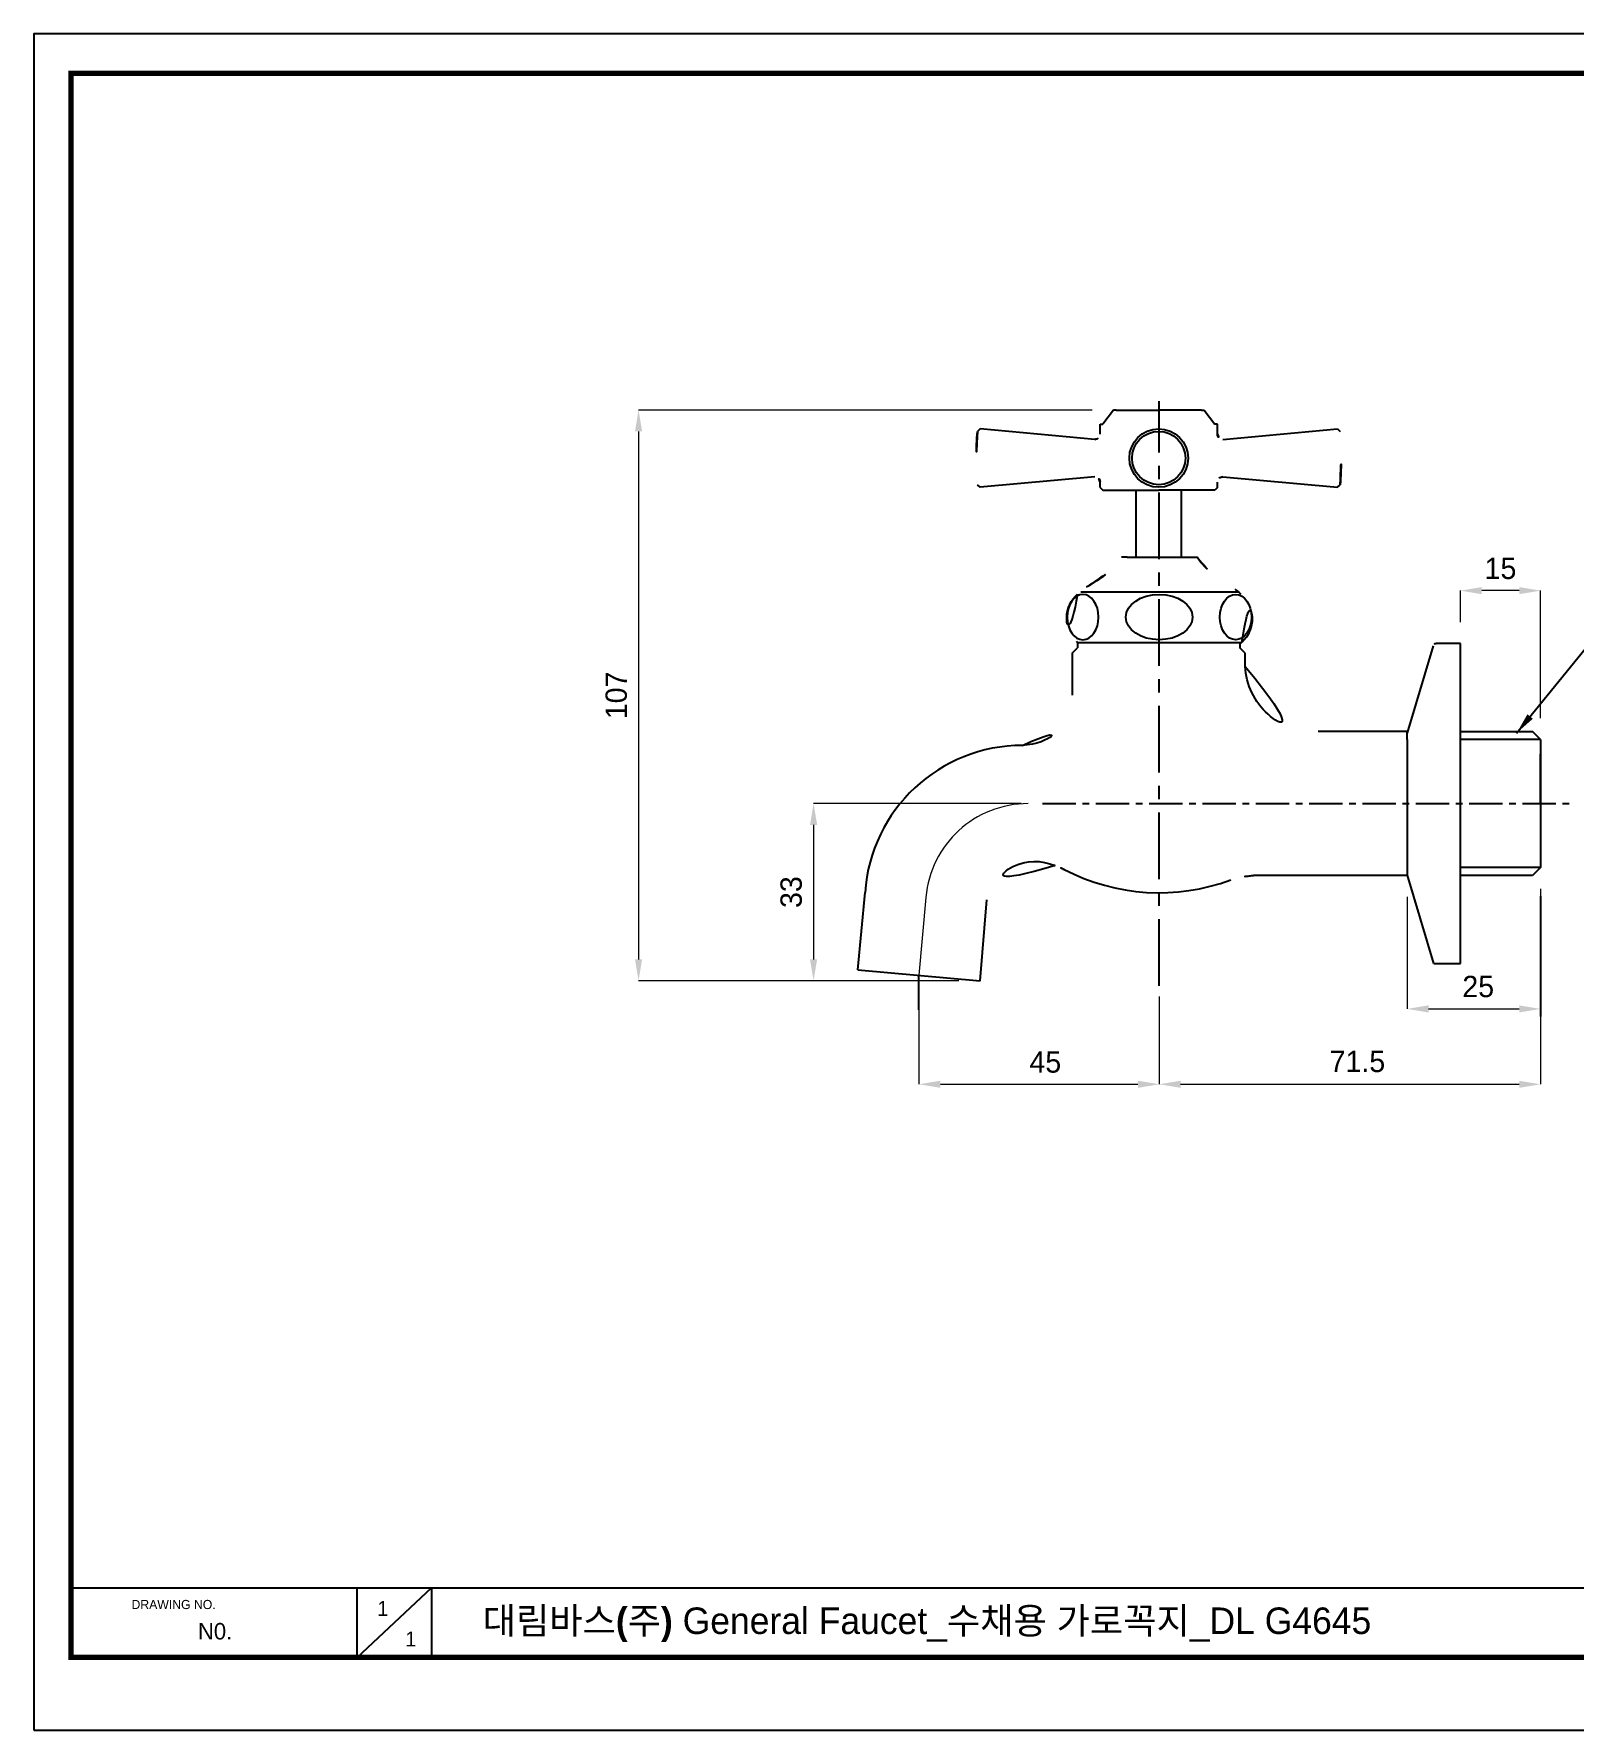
# Model space of a CAD drawing. Extents: x 16296677672 to 16296678106, y -37409616503 to -37409616185.
# Drawn here: x 16296677671.5 to 16296677960.2, y -37409616502.7 to -37409616184.7 of the extents above; entities that cross this region are included whole.
import ezdxf

# ---------------------------------------------------------------- set-up
doc = ezdxf.new("R2010")
doc.units = 0
doc.header["$LTSCALE"] = 10
doc.header["$MEASUREMENT"] = 0
doc.header["$PDMODE"] = 3
doc.header["$PDSIZE"] = -10
for name, pattern in [('CENTER', [2, 1.25, -0.25, 0.25, -0.25]), ('CENTER2', [28.575, 19.05, -3.175, 3.175, -3.175]), ('HIDDEN', [0.375, 0.25, -0.125])]:
    doc.linetypes.add(name, pattern=pattern)
doc.layers.get('0').update_dxf_attribs({"linetype": 'CONTINUOUS'})
doc.layers.get('DEFPOINTS').update_dxf_attribs({"linetype": 'CONTINUOUS'})
doc.layers.add('AUX. LINE', color=8, linetype='HIDDEN', plot=False)
doc.layers.add('DIM & TEXT', color=4, linetype='CONTINUOUS', lineweight=9)
doc.layers.add('DWG', color=7, linetype='CONTINUOUS')
doc.styles.add('Daelim Dimension', font='')
doc.styles.get("Standard").update_dxf_attribs({"font": 'SYMBOL'})
doc.styles.get('Daelim Dimension').set_extended_font_data('나눔고딕')
doc.dimstyles.new('A3', dxfattribs={"dimtxt": 3, "dimasz": 4, "dimexe": 1.25, "dimexo": 0.3, "dimtad": 1, "dimdec": 4, "dimdsep": 46, "dimtxsty": 'Standard', "dimcen": 0, "dimclrd": 5, "dimclre": 5, "dimclrt": 7, "dimadec": 4, "dimazin": 2, "dimtfac": 1, "dimtdec": 4, "dimtmove": 0, "dimatfit": 3, "dimfxl": 1.25, "dimarcsym": 0})
doc.dimstyles.new('DEFAULT', dxfattribs={"dimscale": 2, "dimtxt": 2, "dimasz": 2, "dimexe": 0, "dimexo": 2, "dimgap": 1, "dimtad": 1, "dimdec": 1, "dimzin": 9, "dimdsep": 46, "dimtxsty": 'Daelim Dimension', "dimcen": 0.5, "dimclrd": 252, "dimclre": 252, "dimclrt": 3, "dimadec": 1, "dimazin": 0, "dimtfac": 1, "dimtdec": 1, "dimtix": 1, "dimtmove": 0, "dimatfit": 3, "dimfxl": 1, "dimtolj": 1, "dimtzin": 1, "dimlwd": 9, "dimlwe": 9, "dimarcsym": 0})

# ---------------------------------------------------------------- blocks, each defined once
blk = doc.blocks.new('*D23')
at = {"color": 5, "linetype": 'Continuous', "lineweight": 9, "ltscale": 0.5, "transparency": 16777216}
for p, q in [((16296677869.85734, -37409616255.24634), (16296677784.85502, -37409616255.24634)), ((16296677784.85502, -37409616259.24634), (16296677784.85502, -37409616358.22598)), ((16296677844.87252, -37409616362.22598), (16296677784.85502, -37409616362.22598))]:
    blk.add_line(p, q, dxfattribs=at)
at = {"color": 5, "linetype": 'Continuous', "ltscale": 0.5, "transparency": 16777216}
for points in [[(16296677784.18835, -37409616259.24634), (16296677785.52168, -37409616259.24634), (16296677784.85502, -37409616255.24634)], [(16296677784.18835, -37409616358.22598), (16296677785.52168, -37409616358.22598), (16296677784.85502, -37409616362.22598)]]:
    blk.add_solid(points, dxfattribs=at)
at = {"layer": 'DEFPOINTS', "color": 0, "linetype": 'Continuous', "ltscale": 0.5, "transparency": 16777216}
for p in [(16296677873.85734, -37409616255.24634), (16296677784.85502, -37409616362.22598), (16296677848.87252, -37409616362.22598)]:
    blk.add_point(p, dxfattribs=at)
at = {"color": 7, "linetype": 'Continuous', "ltscale": 0.5, "transparency": 16777216, "insert": (16296677780.69193, -37409616308.73616), "char_height": 4, "attachment_point": 5, "rotation": 90, "style": 'Daelim Dimension'}
blk.add_mtext('\\A1;107', dxfattribs=at)
blk = doc.blocks.new('*D24')
at = {"color": 5, "lineweight": 9, "ltscale": 0.5, "transparency": 16777216}
for p, q in [((16296677856.54879, -37409616329.018387), (16296677817.659769, -37409616329.018387)), ((16296677817.659769, -37409616333.018387), (16296677817.659769, -37409616358.225983)), ((16296677844.87252, -37409616362.225983), (16296677817.659769, -37409616362.225983))]:
    blk.add_line(p, q, dxfattribs=at)
at = {"color": 5, "ltscale": 0.5, "transparency": 16777216}
for points in [[(16296677816.993099, -37409616333.018387), (16296677818.326441, -37409616333.018387), (16296677817.659769, -37409616329.018387)], [(16296677816.993099, -37409616358.225983), (16296677818.326441, -37409616358.225983), (16296677817.659769, -37409616362.225983)]]:
    blk.add_solid(points, dxfattribs=at)
at = {"layer": 'DEFPOINTS', "color": 0, "ltscale": 0.5, "transparency": 16777216}
for p in [(16296677860.54879, -37409616329.018387), (16296677817.659769, -37409616362.225983), (16296677848.87252, -37409616362.225983)]:
    blk.add_point(p, dxfattribs=at)
at = {"color": 7, "ltscale": 0.5, "transparency": 16777216, "insert": (16296677813.479521, -37409616345.622192), "char_height": 4, "attachment_point": 5, "rotation": 90, "style": 'Daelim Dimension'}
blk.add_mtext('\\A1;33', dxfattribs=at)
blk = doc.blocks.new('*D25')
at = {"color": 5, "lineweight": 9, "ltscale": 0.5, "transparency": 16777216}
for p, q in [((16296677837.4217, -37409616365.163567), (16296677837.4217, -37409616381.648277)), ((16296677882.46047, -37409616365.163567), (16296677882.46047, -37409616381.648277)), ((16296677841.4217, -37409616381.648277), (16296677878.46047, -37409616381.648277))]:
    blk.add_line(p, q, dxfattribs=at)
at = {"color": 5, "ltscale": 0.5, "transparency": 16777216}
for points in [[(16296677841.4217, -37409616380.981613), (16296677841.4217, -37409616382.314941), (16296677837.4217, -37409616381.648277)], [(16296677878.46047, -37409616380.981613), (16296677878.46047, -37409616382.314941), (16296677882.46047, -37409616381.648277)]]:
    blk.add_solid(points, dxfattribs=at)
at = {"layer": 'DEFPOINTS', "color": 0, "ltscale": 0.5, "transparency": 16777216}
for p in [(16296677837.4217, -37409616361.163567), (16296677882.46047, -37409616361.163567), (16296677882.46047, -37409616381.648277)]:
    blk.add_point(p, dxfattribs=at)
at = {"color": 7, "ltscale": 0.5, "transparency": 16777216, "insert": (16296677861.10261, -37409616377.493767), "char_height": 4, "attachment_point": 5, "style": 'Daelim Dimension'}
blk.add_mtext('\\A1;45', dxfattribs=at)
blk = doc.blocks.new('*D26')
at = {"color": 5, "lineweight": 9, "ltscale": 0.5, "transparency": 16777216}
for p, q in [((16296677953.92494, -37409616345.019371), (16296677953.92494, -37409616381.648277)), ((16296677882.46047, -37409616367.20845), (16296677882.46047, -37409616381.648277)), ((16296677886.46047, -37409616381.648277), (16296677949.92494, -37409616381.648277))]:
    blk.add_line(p, q, dxfattribs=at)
at = {"color": 5, "ltscale": 0.5, "transparency": 16777216}
for points in [[(16296677886.46047, -37409616380.981613), (16296677886.46047, -37409616382.314941), (16296677882.46047, -37409616381.648277)], [(16296677949.92494, -37409616380.981613), (16296677949.92494, -37409616382.314941), (16296677953.92494, -37409616381.648277)]]:
    blk.add_solid(points, dxfattribs=at)
at = {"layer": 'DEFPOINTS', "color": 0, "ltscale": 0.5, "transparency": 16777216}
for p in [(16296677953.92494, -37409616341.019371), (16296677882.46047, -37409616363.20845), (16296677953.92494, -37409616381.648277)]:
    blk.add_point(p, dxfattribs=at)
at = {"color": 7, "ltscale": 0.5, "transparency": 16777216, "insert": (16296677919.600519, -37409616377.39077), "char_height": 4, "attachment_point": 5, "style": 'Daelim Dimension'}
blk.add_mtext('\\A1;71.5', dxfattribs=at)
blk = doc.blocks.new('*D27')
at = {"color": 5, "lineweight": 9, "ltscale": 0.5, "transparency": 16777216}
for p, q in [((16296677928.92494, -37409616346.519371), (16296677928.92494, -37409616367.518723)), ((16296677953.92494, -37409616345.162827), (16296677953.92494, -37409616367.518723)), ((16296677932.92494, -37409616367.518723), (16296677949.92494, -37409616367.518723))]:
    blk.add_line(p, q, dxfattribs=at)
at = {"color": 5, "ltscale": 0.5, "transparency": 16777216}
for points in [[(16296677932.92494, -37409616366.852058), (16296677932.92494, -37409616368.185387), (16296677928.92494, -37409616367.518723)], [(16296677949.92494, -37409616366.852058), (16296677949.92494, -37409616368.185387), (16296677953.92494, -37409616367.518723)]]:
    blk.add_solid(points, dxfattribs=at)
at = {"layer": 'DEFPOINTS', "color": 0, "ltscale": 0.5, "transparency": 16777216}
for p in [(16296677953.92494, -37409616341.162827), (16296677928.92494, -37409616342.519371), (16296677953.92494, -37409616367.518723)]:
    blk.add_point(p, dxfattribs=at)
at = {"color": 7, "ltscale": 0.5, "transparency": 16777216, "insert": (16296677942.245871, -37409616363.341316), "char_height": 4, "attachment_point": 5, "style": 'Daelim Dimension'}
blk.add_mtext('\\A1;25', dxfattribs=at)
blk = doc.blocks.new('*D28')
at = {"color": 5, "lineweight": 9, "ltscale": 0.5, "transparency": 16777216}
for p, q in [((16296677938.917009, -37409616295.005363), (16296677938.917009, -37409616289.096733)), ((16296677949.92494, -37409616289.096733), (16296677942.917009, -37409616289.096733)), ((16296677953.92494, -37409616313.017433), (16296677953.92494, -37409616289.096733))]:
    blk.add_line(p, q, dxfattribs=at)
at = {"color": 5, "ltscale": 0.5, "transparency": 16777216}
for points in [[(16296677942.917009, -37409616288.430061), (16296677942.917009, -37409616289.76339), (16296677938.917009, -37409616289.096733)], [(16296677949.92494, -37409616288.430061), (16296677949.92494, -37409616289.76339), (16296677953.92494, -37409616289.096733)]]:
    blk.add_solid(points, dxfattribs=at)
at = {"layer": 'DEFPOINTS', "color": 0, "ltscale": 0.5, "transparency": 16777216}
for p in [(16296677938.917009, -37409616289.096733), (16296677938.917009, -37409616299.005363), (16296677953.92494, -37409616317.017433)]:
    blk.add_point(p, dxfattribs=at)
at = {"color": 7, "ltscale": 0.5, "transparency": 16777216, "insert": (16296677946.420971, -37409616284.942223), "char_height": 4, "attachment_point": 5, "style": 'Daelim Dimension'}
blk.add_mtext('\\A1;15', dxfattribs=at)

msp = doc.modelspace()

# ---------------------------------------------------------------- linework, layer by layer
at = {"ltscale": 0.5}
for p, q in [((16296677867.742359, -37409616289.31295), (16296677897.26598, -37409616289.31295)), ((16296677866.967291, -37409616298.591393), (16296677867.14567, -37409616298.793083)), ((16296677678.499741, -37409616489.106117), (16296677678.499741, -37409616489.106117))]:
    msp.add_line(p, q, dxfattribs=at)
at = {"color": 1, "linetype": 'CENTER', "ltscale": 0.5}
msp.add_line((16296677860.54879, -37409616329.018387), (16296677959.567751, -37409616329.018387), dxfattribs=at)
at = {"color": 5}
msp.add_line((16296677678.499741, -37409616476.078011), (16296678027.95793, -37409616476.078011), dxfattribs=at)
at = {"color": 5, "ltscale": 40}
for p, q in [((16296677732.06687, -37409616476.078011), (16296677732.06687, -37409616489.155571)), ((16296677732.06687, -37409616476.078011), (16296677732.06687, -37409616489.155571)), ((16296677746.063101, -37409616476.078011), (16296677732.06687, -37409616489.155571)), ((16296677746.063101, -37409616476.078011), (16296677732.06687, -37409616489.155571)), ((16296677746.063101, -37409616476.078011), (16296677746.063101, -37409616489.155571)), ((16296677746.063101, -37409616476.078011), (16296677746.063101, -37409616489.155571))]:
    msp.add_line(p, q, dxfattribs=at)
at = {"ltscale": 0.5}
msp.add_lwpolyline([(16296677671.520941, -37409616502.722603), (16296678105.520941, -37409616502.722603), (16296678105.520941, -37409616184.722603), (16296677671.520941, -37409616184.722603)], close=True, dxfattribs=at)
at = {"color": 5, "linetype": 'ByBlock', "lineweight": 200, "const_width": 1}
msp.add_lwpolyline([(16296677678.499741, -37409616489.106117), (16296678098.499741, -37409616489.106117), (16296678098.499741, -37409616192.106117), (16296677678.499741, -37409616192.106117)], close=True, dxfattribs=at)
at = {"ltscale": 0.5}
msp.add_circle((16296677882.35734, -37409616264.246338), 5, dxfattribs=at)
for centre, major_axis, ratio in [((16296677882.35734, -37409616264.246338), (-5.5, 0), 0.9952226119), ((16296677882.46047, -37409616294.06295), (-6.25, 0), 0.68), ((16296677896.78409, -37409616294.06295), (0, 4.25), 0.6944059484)]:
    msp.add_ellipse(centre, major_axis=major_axis, ratio=ratio, dxfattribs=at)
at = {"ltscale": 0.5, "extrusion": (0, 0, -1)}
msp.add_ellipse((16296677868.13685, -37409616294.06295), major_axis=(0, 4.25), ratio=0.6944059484, dxfattribs=at)
at = {"layer": 'AUX. LINE'}
for p, q in [((16296677876.43347, -37409616282.822937), (16296677882.46047, -37409616282.822937)), ((16296677882.46047, -37409616298.81295), (16296677897.958469, -37409616298.81295))]:
    msp.add_line(p, q, dxfattribs=at)
at = {"layer": 'DIM & TEXT', "color": 1, "linetype": 'CENTER'}
msp.add_line((16296677838.693701, -37409616346.624519), (16296677837.4217, -37409616361.163567), dxfattribs=at)
msp.add_arc((16296677857.907419, -37409616348.305496), 19.287103, 90, 174.99986027, dxfattribs=at)
at = {"layer": 'DWG'}
for p, q in [((16296677873.85734, -37409616255.246338), (16296677871.85734, -37409616257.900429)), ((16296677874.35734, -37409616255.246338), (16296677873.85734, -37409616255.246338)), ((16296677874.35734, -37409616255.246338), (16296677882.35734, -37409616255.246338)), ((16296677890.35734, -37409616255.246338), (16296677882.35734, -37409616255.246338)), ((16296677890.35734, -37409616255.246338), (16296677890.85734, -37409616255.246338)), ((16296677890.85734, -37409616255.246338), (16296677892.85734, -37409616257.900429)), ((16296677871.35734, -37409616257.900429), (16296677871.85734, -37409616257.900429)), ((16296677871.35734, -37409616259.746338), (16296677871.35734, -37409616257.900429)), ((16296677893.35734, -37409616257.900429), (16296677892.85734, -37409616257.900429)), ((16296677893.35734, -37409616259.746338), (16296677893.35734, -37409616257.900429)), ((16296677848.856649, -37409616258.772614), (16296677848.35734, -37409616259.246338)), ((16296677870.35734, -37409616260.746338), (16296677848.856649, -37409616258.772614)), ((16296677894.35734, -37409616260.746338), (16296677915.85803, -37409616258.772614)), ((16296677915.85803, -37409616258.772614), (16296677916.35734, -37409616259.246338)), ((16296677870.35734, -37409616267.746338), (16296677848.856649, -37409616269.720047)), ((16296677894.35734, -37409616267.746338), (16296677915.85803, -37409616269.720047)), ((16296677848.856649, -37409616269.720047), (16296677848.35734, -37409616269.246338)), ((16296677871.35734, -37409616269.746338), (16296677871.35734, -37409616268.746338)), ((16296677871.35734, -37409616269.746338), (16296677871.85734, -37409616270.246338)), ((16296677871.85734, -37409616270.246338), (16296677882.35734, -37409616270.246338)), ((16296677892.85734, -37409616270.246338), (16296677882.35734, -37409616270.246338)), ((16296677893.35734, -37409616269.746338), (16296677892.85734, -37409616270.246338)), ((16296677893.35734, -37409616269.746338), (16296677893.35734, -37409616268.746338)), ((16296677915.85803, -37409616269.720047), (16296677916.35734, -37409616269.246338)), ((16296677876.43347, -37409616282.822937), (16296677875.38797, -37409616282.822937)), ((16296677876.43347, -37409616282.822937), (16296677888.487471, -37409616282.822937)), ((16296677888.487471, -37409616282.822937), (16296677889.53297, -37409616282.822937)), ((16296677866.14567, -37409616300.793083), (16296677867.14567, -37409616299.793083)), ((16296677867.14567, -37409616298.793083), (16296677867.14567, -37409616299.793083)), ((16296677867.14567, -37409616298.81295), (16296677897.958469, -37409616298.81295)), ((16296677867.14567, -37409616299.793083), (16296677867.14567, -37409616299.793083)), ((16296677897.575859, -37409616298.793083), (16296677897.575859, -37409616299.793083)), ((16296677898.575859, -37409616300.793083), (16296677897.575859, -37409616299.793083)), ((16296677866.14567, -37409616300.793083), (16296677866.14567, -37409616300.793083)), ((16296677866.14567, -37409616300.830612), (16296677866.14567, -37409616303.29068)), ((16296677898.575859, -37409616300.793083), (16296677898.575859, -37409616300.793083)), ((16296677898.575859, -37409616303.29068), (16296677898.575859, -37409616300.830612)), ((16296677866.14567, -37409616303.300507), (16296677866.14567, -37409616308.685822)), ((16296677928.92494, -37409616315.517433), (16296677912.238609, -37409616315.517433)), ((16296677928.92494, -37409616317.017433), (16296677928.92494, -37409616315.517433)), ((16296677938.917009, -37409616315.517433), (16296677952.42494, -37409616315.517433)), ((16296677953.92494, -37409616317.017433), (16296677952.42494, -37409616315.517433)), ((16296677928.92494, -37409616317.017433), (16296677928.92494, -37409616342.519371)), ((16296677953.92494, -37409616317.017433), (16296677938.917009, -37409616317.017433)), ((16296677953.92494, -37409616317.017433), (16296677953.92494, -37409616341.019371)), ((16296677953.92494, -37409616329.018387), (16296677953.92494, -37409616319.768387)), ((16296677953.92494, -37409616319.768387), (16296677953.92494, -37409616338.268387)), ((16296677953.92494, -37409616341.019371), (16296677938.917009, -37409616341.019371)), ((16296677953.92494, -37409616341.019371), (16296677952.42494, -37409616342.519371)), ((16296677952.42494, -37409616342.519371), (16296677938.917009, -37409616342.519371)), ((16296677825.96369, -37409616360.181717), (16296677827.305941, -37409616345.671959)), ((16296677848.87252, -37409616362.225983), (16296677850.12075, -37409616347.052979)), ((16296677825.96369, -37409616360.181717), (16296677848.87252, -37409616362.225983))]:
    msp.add_line(p, q, dxfattribs=at)
at = {"layer": 'DWG', "color": 1, "linetype": 'CENTER'}
msp.add_line((16296677882.46047, -37409616363.20845), (16296677882.46047, -37409616253.583969), dxfattribs=at)
at = {"layer": 'DWG', "color": 0}
for p, q in [((16296677878.052441, -37409616270.246338), (16296677878.052441, -37409616282.822937)), ((16296677886.552441, -37409616270.246338), (16296677886.552441, -37409616282.822937)), ((16296677933.789129, -37409616299.433731), (16296677928.92494, -37409616315.728783)), ((16296677938.917009, -37409616299.005363), (16296677934.364059, -37409616299.005363)), ((16296677938.917009, -37409616359.005363), (16296677938.917009, -37409616299.005363)), ((16296677928.92494, -37409616342.519371), (16296677900.123779, -37409616342.519371)), ((16296677933.917009, -37409616359.005363), (16296677928.92495, -37409616342.281952)), ((16296677953.92494, -37409616346.358887), (16296677953.92494, -37409616368.936409)), ((16296677933.917009, -37409616359.005363), (16296677938.917009, -37409616359.005363))]:
    msp.add_line(p, q, dxfattribs=at)
at = {"layer": 'DWG', "color": 4}
msp.add_line((16296677898.57629, -37409616303.300507), (16296677898.57629, -37409616303.300507), dxfattribs=at)
msp.add_line((16296677898.57629, -37409616303.300507), (16296677898.57629, -37409616303.300507), dxfattribs=at)
msp.add_line((16296677898.57629, -37409616303.300507), (16296677898.57629, -37409616303.300507), dxfattribs=at)
msp.add_line((16296677898.57629, -37409616303.300507), (16296677898.57629, -37409616303.300507), dxfattribs=at)
msp.add_line((16296677898.57629, -37409616303.300507), (16296677898.57629, -37409616303.300507), dxfattribs=at)
at = {"layer": 'DWG', "linetype": 'CENTER2'}
msp.add_line((16296677837.4217, -37409616367.696007), (16296677837.4217, -37409616361.163567), dxfattribs=at)
at = {"layer": 'DWG'}
for centre, radius, start, end in [((16296677916.173269, -37409616264.246338), 68, 175.78311744, 184.21688256), ((16296677870.35734, -37409616259.746338), 1, 270, 0), ((16296677894.35734, -37409616259.746338), 1, 180, 270), ((16296677848.54141, -37409616264.246338), 68, 355.78311744, 4.21688256), ((16296677870.35734, -37409616268.746338), 1, 0, 90), ((16296677894.35734, -37409616268.746338), 1, 90, 180), ((16296677861.398621, -37409616272.781708), 17.22, 299.97428506, 324.3300745), ((16296677903.52232, -37409616272.781708), 17.22, 215.6699255, 240.02571494), ((16296677871.10729, -37409616294.248543), 6, 131.13649652, 226.36982634), ((16296677878.973921, -37409616303.254646), 17.958, 119.97428506, 131.13649652), ((16296677885.94702, -37409616303.254646), 17.958, 48.86350348, 60.02571494), ((16296677893.71497, -37409616294.361519), 6.15, 313.63017366, 48.86350348), ((16296677911.378019, -37409616302.74279), 12.803586, 182.49856739, 273.85402733), ((16296677856.841261, -37409616347.713547), 29.605799, 89.9948637, 176.04562568), ((16296677859.172819, -37409616349.153862), 9.292671, 66.12913088, 166.93351449), ((16296677900.97505, -37409616358.824013), 16.326855, 92.98870959, 108.30134607)]:
    msp.add_arc(centre, radius, start, end, dxfattribs=at)
at = {"layer": 'DWG', "color": 0}
for centre, radius, start, end in [((16296677934.364059, -37409616299.605347), 0.6, 90, 163.37935562), ((16296677856.50453, -37409616308.470177), 9.643552, 272.01701305, 358.71865924), ((16296677858.72455, -37409616352.805817), 12.858069, 62.56067493, 70.89328929), ((16296677882.42494, -37409616307.159683), 38.574206, 242.56067493, 290.36418576)]:
    msp.add_arc(centre, radius, start, end, dxfattribs=at)

# ---------------------------------------------------------------- texts
at = {"color": 5, "ltscale": 40, "style": 'Daelim Dimension'}
msp.add_text('DRAWING NO.', height=1.71267418, dxfattribs=at).set_placement((16296677689.81501, -37409616480.03447))
at = {"attachment_point": 1, "style": 'Daelim Dimension'}
for s, insert, char_height, width in [('1', (16296677735.873659, -37409616478.529823), 2.802749, 3.91154037), ('N0. ', (16296677702.25765, -37409616482.643517), 3.0942349, 19.41122331), ('1', (16296677741.132851, -37409616484.242531), 2.802749, 3.91154037)]:
    msp.add_mtext(s, dxfattribs=dict(at, insert=insert, char_height=char_height, width=width))
at = {"color": 2, "insert": (16296677755.642401, -37409616479.738586), "char_height": 4.97287758, "width": 215.93014503, "attachment_point": 1, "style": 'Daelim Dimension'}
msp.add_mtext('{\\fPretendard Variable SemiBold|b0|i0|c129|p2;대림바스(주)} General Faucet_수채용 가로꼭지_DL G4645', dxfattribs=at)

# ---------------------------------------------------------------- dimensions: what is measured, and where the dimension line sits
at = {"linetype": 'Continuous', "ltscale": 0.5}
dim = msp.add_linear_dim(base=(16296677784.855021, -37409616362.225983), p1=(16296677873.85734, -37409616255.246338), p2=(16296677848.87252, -37409616362.225983), angle=90, dimstyle='DEFAULT', override={"dimclrd": 5, "dimclre": 5, "dimclrt": 7, "dimtfill": 0, "dimtfillclr": 7}, dxfattribs=at)
dim.commit()
dim.dimension.update_dxf_attribs({"geometry": '*D23', "text_midpoint": (16296677780.691931, -37409616308.73616)})
at = {"ltscale": 0.5}
dim = msp.add_linear_dim(base=(16296677938.917009, -37409616289.096733), p1=(16296677953.92494, -37409616317.017433), p2=(16296677938.917009, -37409616299.005363), dimstyle='DEFAULT', override={"dimclrd": 5, "dimclre": 5, "dimclrt": 7, "dimtfill": 0, "dimtfillclr": 7}, dxfattribs=at)
dim.commit()
dim.dimension.update_dxf_attribs({"geometry": '*D28', "text_midpoint": (16296677946.420971, -37409616284.942223)})
dim = msp.add_linear_dim(base=(16296677817.659769, -37409616362.225983), p1=(16296677860.54879, -37409616329.018387), p2=(16296677848.87252, -37409616362.225983), angle=90, dimstyle='DEFAULT', override={"dimdec": 0, "dimclrd": 5, "dimclre": 5, "dimclrt": 7, "dimtfillclr": 7}, dxfattribs=at)
dim.commit()
dim.dimension.update_dxf_attribs({"geometry": '*D24', "text_midpoint": (16296677813.479521, -37409616345.622192)})
for base, p1, p2, override, picture, middle in [((16296677953.92494, -37409616381.648277), (16296677882.46047, -37409616363.20845), (16296677953.92494, -37409616341.019371), {"dimclrd": 5, "dimclre": 5, "dimclrt": 7, "dimtfill": 0, "dimtfillclr": 7}, '*D26', (16296677919.600519, -37409616381.648277)), ((16296677953.92494, -37409616367.518723), (16296677928.92494, -37409616342.519371), (16296677953.92494, -37409616341.162827), {"dimclrd": 5, "dimclre": 5, "dimclrt": 7, "dimtfillclr": 7}, '*D27', (16296677942.245871, -37409616367.518723)), ((16296677882.46047, -37409616381.648277), (16296677837.4217, -37409616361.163567), (16296677882.46047, -37409616361.163567), {"dimclrd": 5, "dimclre": 5, "dimclrt": 7, "dimtfill": 0, "dimtfillclr": 7}, '*D25', (16296677861.10261, -37409616381.648277))]:
    dim = msp.add_linear_dim(base=base, p1=p1, p2=p2, dimstyle='DEFAULT', override=override, dxfattribs=at)
    dim.commit()
    dim.dimension.update_dxf_attribs({"geometry": picture, "text_midpoint": middle, "dimtype": 160})

# ---------------------------------------------------------------- leaders
at = {"color": 0}
msp.add_leader([(16296677949.447941, -37409616315.798523), (16296677963.11516, -37409616299.020508), (16296677982.04604, -37409616299.020508)], dimstyle='A3', dxfattribs=at)

doc.saveas('drawing.dxf')
